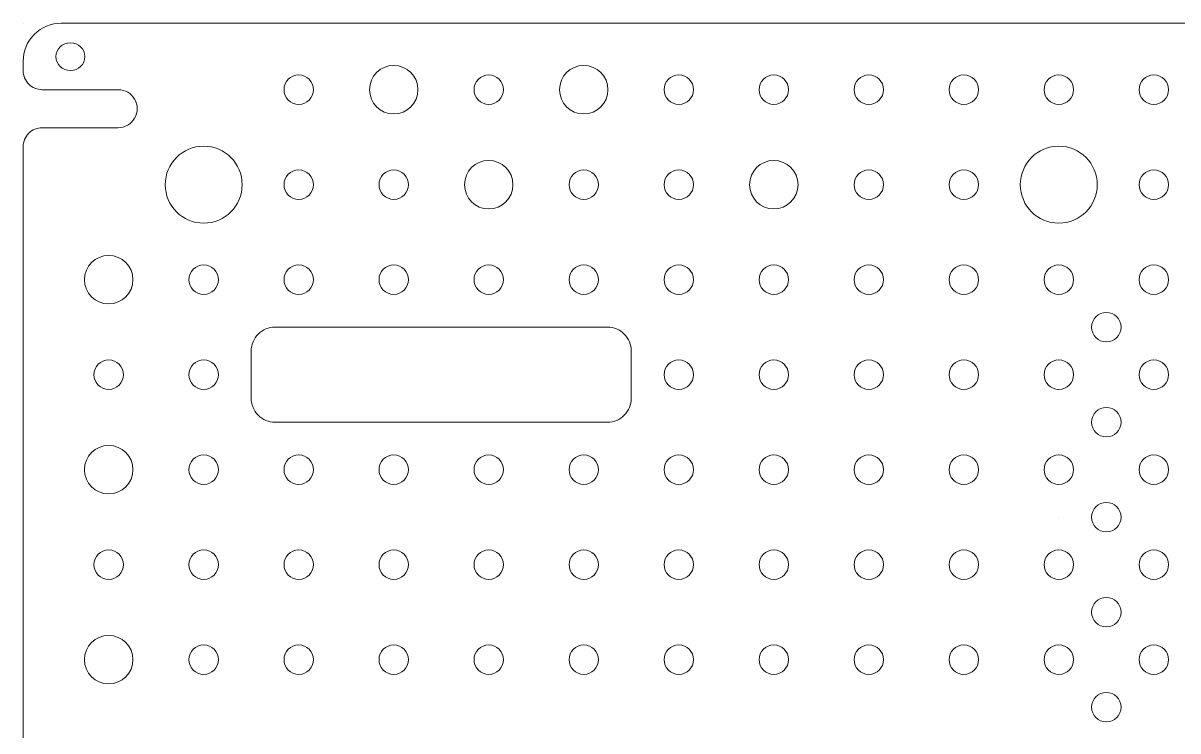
# Model space of a CAD drawing. Header units: inches. Extents: x -9.26 to -0.67, y -1.6 to 4.47.
# Drawn here: x -9.257 to -4.472, y 1.535 to 4.468 of the extents above; entities that cross this region are included whole.
import ezdxf

# ---------------------------------------------------------------- set-up
doc = ezdxf.new("R2010")
doc.units = ezdxf.units.IN
doc.header["$MEASUREMENT"] = 0
doc.layers.add('Layer 1', color=7, linetype='Continuous')

msp = doc.modelspace()

# ---------------------------------------------------------------- hatches: boundary and pattern name
at = {"layer": 'Layer 1', "true_color": 0x000000}
h = msp.add_hatch(color=18, dxfattribs=at)
edge = h.paths.add_edge_path()
edge.add_spline(control_points=[(-9.2563, 4.4676), (-9.2563, 4.4678), (-9.2564, 4.468), (-9.2566, 4.468), (-9.2569, 4.468), (-9.257, 4.4678), (-9.257, 4.4676), (-9.257, 4.4674), (-9.2569, 4.4672), (-9.2566, 4.4672), (-9.2564, 4.4672), (-9.2563, 4.4674), (-9.2563, 4.4676)], knot_values=[0, 0, 0, 0, 0.25, 0.25, 0.25, 0.5, 0.5, 0.5, 0.75, 0.75, 0.75, 1, 1, 1, 1], degree=3, periodic=1)
h = msp.add_hatch(color=18, dxfattribs=at)
edge = h.paths.add_edge_path()
edge.add_spline(control_points=[(-4.9649, 2.4204), (-4.9649, 2.4206), (-4.9651, 2.4207), (-4.9653, 2.4207), (-4.9655, 2.4207), (-4.9657, 2.4206), (-4.9657, 2.4204), (-4.9657, 2.4201), (-4.9655, 2.42), (-4.9653, 2.42), (-4.9651, 2.42), (-4.9649, 2.4201), (-4.9649, 2.4204)], knot_values=[0, 0, 0, 0, 0.25, 0.25, 0.25, 0.5, 0.5, 0.5, 0.75, 0.75, 0.75, 1, 1, 1, 1], degree=3, periodic=1)

# ---------------------------------------------------------------- linework, layer by layer
at = {"layer": 'Layer 1', "lineweight": 9}
for points, knots in [([(-9.2563, 4.4676), (-9.2563, 4.4678), (-9.2564, 4.468), (-9.2566, 4.468), (-9.2569, 4.468), (-9.257, 4.4678), (-9.257, 4.4676), (-9.257, 4.4674), (-9.2569, 4.4672), (-9.2566, 4.4672), (-9.2564, 4.4672), (-9.2563, 4.4674), (-9.2563, 4.4676)], [0, 0, 0, 0, 0.25, 0.25, 0.25, 0.5, 0.5, 0.5, 0.75, 0.75, 0.75, 1, 1, 1, 1]), ([(-9.0992, -1.5954), (-9.0992, -1.5954), (-0.8315, -1.5954), (-0.8315, -1.5954), (-0.7897, -1.5954), (-0.7496, -1.5787), (-0.7201, -1.5492), (-0.6905, -1.5196), (-0.6739, -1.4797), (-0.674, -1.4379), (-0.674, -1.4379), (-0.674, -1.3985), (-0.674, -1.3985), (-0.674, -1.3776), (-0.6823, -1.3576), (-0.6971, -1.3428), (-0.7119, -1.3281), (-0.7318, -1.3198), (-0.7527, -1.3198), (-0.7527, -1.3198), (-1.0677, -1.3198), (-1.0677, -1.3198), (-1.0958, -1.3198), (-1.1218, -1.3048), (-1.1359, -1.2804), (-1.1499, -1.2561), (-1.1499, -1.2261), (-1.1359, -1.2017), (-1.1218, -1.1773), (-1.0958, -1.1623), (-1.0677, -1.1623), (-1.0677, -1.1623), (-0.7527, -1.1623), (-0.7527, -1.1623), (-0.7318, -1.1623), (-0.7118, -1.154), (-0.697, -1.1392), (-0.6822, -1.1244), (-0.674, -1.1045), (-0.674, -1.0836), (-0.674, -1.0836), (-0.674, -0.4733), (-0.674, -0.4733), (-0.674, -0.4316), (-0.6906, -0.3915), (-0.7202, -0.3619), (-0.7498, -0.3324), (-0.7897, -0.3158), (-0.8315, -0.3159), (-0.8315, -0.3159), (-0.939, -0.3159), (-0.939, -0.3159), (-0.9599, -0.3159), (-0.9799, -0.3076), (-0.9947, -0.2929), (-1.0094, -0.2781), (-1.0177, -0.258), (-1.0177, -0.2371), (-1.0177, -0.2371), (-1.0177, 1.377), (-1.0177, 1.377), (-1.0178, 1.3979), (-1.0095, 1.4179), (-0.9947, 1.4327), (-0.98, 1.4475), (-0.9599, 1.4558), (-0.939, 1.4558), (-0.939, 1.4558), (-0.8315, 1.4558), (-0.8315, 1.4558), (-0.7897, 1.4558), (-0.7496, 1.4724), (-0.7201, 1.502), (-0.6905, 1.5316), (-0.6739, 1.5715), (-0.674, 1.6133), (-0.674, 1.6133), (-0.674, 3.9558), (-0.674, 3.9558), (-0.674, 3.9767), (-0.6823, 3.9967), (-0.6971, 4.0115), (-0.7119, 4.0263), (-0.7318, 4.0345), (-0.7527, 4.0345), (-0.7527, 4.0345), (-1.0677, 4.0345), (-1.0677, 4.0345), (-1.0958, 4.0345), (-1.1218, 4.0495), (-1.1359, 4.0739), (-1.1499, 4.0983), (-1.1499, 4.1283), (-1.1359, 4.1526), (-1.1218, 4.177), (-1.0958, 4.192), (-1.0677, 4.192), (-1.0677, 4.192), (-0.7527, 4.192), (-0.7527, 4.192), (-0.7318, 4.192), (-0.7118, 4.2003), (-0.697, 4.2151), (-0.6822, 4.2299), (-0.674, 4.2499), (-0.674, 4.2707), (-0.674, 4.2707), (-0.674, 4.3101), (-0.674, 4.3101), (-0.674, 4.3519), (-0.6906, 4.392), (-0.7202, 4.4215), (-0.7498, 4.451), (-0.7897, 4.4676), (-0.8315, 4.4676), (-0.8315, 4.4676), (-9.0992, 4.4676), (-9.0992, 4.4676), (-9.141, 4.4676), (-9.181, 4.4509), (-9.2106, 4.4214), (-9.2401, 4.3918), (-9.2567, 4.3519), (-9.2566, 4.3101), (-9.2566, 4.3101), (-9.2566, 4.2707), (-9.2566, 4.2707), (-9.2566, 4.2499), (-9.2483, 4.2298), (-9.2335, 4.2151), (-9.2188, 4.2003), (-9.1988, 4.192), (-9.1779, 4.192), (-9.1779, 4.192), (-8.8629, 4.192), (-8.8629, 4.192), (-8.8348, 4.192), (-8.8088, 4.177), (-8.7948, 4.1526), (-8.7807, 4.1283), (-8.7807, 4.0983), (-8.7948, 4.0739), (-8.8088, 4.0495), (-8.8348, 4.0345), (-8.8629, 4.0345), (-8.8629, 4.0345), (-9.1779, 4.0345), (-9.1779, 4.0345), (-9.1988, 4.0345), (-9.2188, 4.0262), (-9.2336, 4.0114), (-9.2484, 3.9966), (-9.2567, 3.9767), (-9.2566, 3.9558), (-9.2566, 3.9558), (-9.2566, -1.0836), (-9.2566, -1.0836), (-9.2566, -1.1045), (-9.2483, -1.1245), (-9.2335, -1.1393), (-9.2188, -1.154), (-9.1988, -1.1623), (-9.1779, -1.1623), (-9.1779, -1.1623), (-8.8629, -1.1623), (-8.8629, -1.1623), (-8.8348, -1.1623), (-8.8088, -1.1773), (-8.7948, -1.2017), (-8.7807, -1.2261), (-8.7807, -1.2561), (-8.7948, -1.2804), (-8.8088, -1.3048), (-8.8348, -1.3198), (-8.8629, -1.3198), (-8.8629, -1.3198), (-9.1779, -1.3198), (-9.1779, -1.3198), (-9.1988, -1.3198), (-9.2188, -1.3281), (-9.2336, -1.3429), (-9.2484, -1.3577), (-9.2567, -1.3776), (-9.2566, -1.3985), (-9.2566, -1.3985), (-9.2566, -1.4379), (-9.2566, -1.4379), (-9.2566, -1.4797), (-9.24, -1.5198), (-9.2104, -1.5493), (-9.1809, -1.5788), (-9.141, -1.5954), (-9.0992, -1.5954)], [0, 0, 0, 0, 0.015625, 0.015625, 0.015625, 0.03125, 0.03125, 0.03125, 0.046875, 0.046875, 0.046875, 0.0625, 0.0625, 0.0625, 0.078125, 0.078125, 0.078125, 0.09375, 0.09375, 0.09375, 0.109375, 0.109375, 0.109375, 0.125, 0.125, 0.125, 0.140625, 0.140625, 0.140625, 0.15625, 0.15625, 0.15625, 0.171875, 0.171875, 0.171875, 0.1875, 0.1875, 0.1875, 0.203125, 0.203125, 0.203125, 0.21875, 0.21875, 0.21875, 0.234375, 0.234375, 0.234375, 0.25, 0.25, 0.25, 0.265625, 0.265625, 0.265625, 0.28125, 0.28125, 0.28125, 0.296875, 0.296875, 0.296875, 0.3125, 0.3125, 0.3125, 0.328125, 0.328125, 0.328125, 0.34375, 0.34375, 0.34375, 0.359375, 0.359375, 0.359375, 0.375, 0.375, 0.375, 0.390625, 0.390625, 0.390625, 0.40625, 0.40625, 0.40625, 0.421875, 0.421875, 0.421875, 0.4375, 0.4375, 0.4375, 0.453125, 0.453125, 0.453125, 0.46875, 0.46875, 0.46875, 0.484375, 0.484375, 0.484375, 0.5, 0.5, 0.5, 0.515625, 0.515625, 0.515625, 0.53125, 0.53125, 0.53125, 0.546875, 0.546875, 0.546875, 0.5625, 0.5625, 0.5625, 0.578125, 0.578125, 0.578125, 0.59375, 0.59375, 0.59375, 0.609375, 0.609375, 0.609375, 0.625, 0.625, 0.625, 0.640625, 0.640625, 0.640625, 0.65625, 0.65625, 0.65625, 0.671875, 0.671875, 0.671875, 0.6875, 0.6875, 0.6875, 0.703125, 0.703125, 0.703125, 0.71875, 0.71875, 0.71875, 0.734375, 0.734375, 0.734375, 0.75, 0.75, 0.75, 0.765625, 0.765625, 0.765625, 0.78125, 0.78125, 0.78125, 0.796875, 0.796875, 0.796875, 0.8125, 0.8125, 0.8125, 0.828125, 0.828125, 0.828125, 0.84375, 0.84375, 0.84375, 0.859375, 0.859375, 0.859375, 0.875, 0.875, 0.875, 0.890625, 0.890625, 0.890625, 0.90625, 0.90625, 0.90625, 0.921875, 0.921875, 0.921875, 0.9375, 0.9375, 0.9375, 0.953125, 0.953125, 0.953125, 0.96875, 0.96875, 0.96875, 0.984375, 0.984375, 0.984375, 1, 1, 1, 1]), ([(-7.6208, 4.192), (-7.6208, 4.2475), (-7.6658, 4.2924), (-7.7212, 4.2924), (-7.7767, 4.2924), (-7.8216, 4.2475), (-7.8216, 4.192), (-7.8216, 4.1366), (-7.7767, 4.0916), (-7.7212, 4.0916), (-7.6658, 4.0916), (-7.6208, 4.1366), (-7.6208, 4.192)], [0, 0, 0, 0, 0.25, 0.25, 0.25, 0.5, 0.5, 0.5, 0.75, 0.75, 0.75, 1, 1, 1, 1]), ([(-6.8334, 4.192), (-6.8334, 4.2475), (-6.8784, 4.2924), (-6.9338, 4.2924), (-6.9893, 4.2924), (-7.0342, 4.2475), (-7.0342, 4.192), (-7.0342, 4.1366), (-6.9893, 4.0916), (-6.9338, 4.0916), (-6.8784, 4.0916), (-6.8334, 4.1366), (-6.8334, 4.192)], [0, 0, 0, 0, 0.25, 0.25, 0.25, 0.5, 0.5, 0.5, 0.75, 0.75, 0.75, 1, 1, 1, 1]), ([(-8.0539, 4.192), (-8.0539, 4.2257), (-8.0812, 4.253), (-8.1149, 4.253), (-8.1486, 4.253), (-8.1759, 4.2257), (-8.1759, 4.192), (-8.1759, 4.1583), (-8.1486, 4.131), (-8.1149, 4.131), (-8.0812, 4.131), (-8.0539, 4.1583), (-8.0539, 4.192)], [0, 0, 0, 0, 0.25, 0.25, 0.25, 0.5, 0.5, 0.5, 0.75, 0.75, 0.75, 1, 1, 1, 1]), ([(-7.2665, 4.192), (-7.2665, 4.2257), (-7.2938, 4.253), (-7.3275, 4.253), (-7.3612, 4.253), (-7.3885, 4.2257), (-7.3885, 4.192), (-7.3885, 4.1583), (-7.3612, 4.131), (-7.3275, 4.131), (-7.2938, 4.131), (-7.2665, 4.1583), (-7.2665, 4.192)], [0, 0, 0, 0, 0.25, 0.25, 0.25, 0.5, 0.5, 0.5, 0.75, 0.75, 0.75, 1, 1, 1, 1]), ([(-6.4791, 4.192), (-6.4791, 4.2257), (-6.5064, 4.253), (-6.5401, 4.253), (-6.5738, 4.253), (-6.6011, 4.2257), (-6.6011, 4.192), (-6.6011, 4.1583), (-6.5738, 4.131), (-6.5401, 4.131), (-6.5064, 4.131), (-6.4791, 4.1583), (-6.4791, 4.192)], [0, 0, 0, 0, 0.25, 0.25, 0.25, 0.5, 0.5, 0.5, 0.75, 0.75, 0.75, 1, 1, 1, 1]), ([(-6.0854, 4.192), (-6.0854, 4.2257), (-6.1127, 4.253), (-6.1464, 4.253), (-6.1801, 4.253), (-6.2074, 4.2257), (-6.2074, 4.192), (-6.2074, 4.1583), (-6.1801, 4.131), (-6.1464, 4.131), (-6.1127, 4.131), (-6.0854, 4.1583), (-6.0854, 4.192)], [0, 0, 0, 0, 0.25, 0.25, 0.25, 0.5, 0.5, 0.5, 0.75, 0.75, 0.75, 1, 1, 1, 1]), ([(-5.6917, 4.192), (-5.6917, 4.2257), (-5.719, 4.253), (-5.7527, 4.253), (-5.7864, 4.253), (-5.8137, 4.2257), (-5.8137, 4.192), (-5.8137, 4.1583), (-5.7864, 4.131), (-5.7527, 4.131), (-5.719, 4.131), (-5.6917, 4.1583), (-5.6917, 4.192)], [0, 0, 0, 0, 0.25, 0.25, 0.25, 0.5, 0.5, 0.5, 0.75, 0.75, 0.75, 1, 1, 1, 1]), ([(-5.298, 4.192), (-5.298, 4.2257), (-5.3253, 4.253), (-5.359, 4.253), (-5.3927, 4.253), (-5.42, 4.2257), (-5.42, 4.192), (-5.42, 4.1583), (-5.3927, 4.131), (-5.359, 4.131), (-5.3253, 4.131), (-5.298, 4.1583), (-5.298, 4.192)], [0, 0, 0, 0, 0.25, 0.25, 0.25, 0.5, 0.5, 0.5, 0.75, 0.75, 0.75, 1, 1, 1, 1]), ([(-4.9043, 4.192), (-4.9043, 4.2257), (-4.9316, 4.253), (-4.9653, 4.253), (-4.999, 4.253), (-5.0263, 4.2257), (-5.0263, 4.192), (-5.0263, 4.1583), (-4.999, 4.131), (-4.9653, 4.131), (-4.9316, 4.131), (-4.9043, 4.1583), (-4.9043, 4.192)], [0, 0, 0, 0, 0.25, 0.25, 0.25, 0.5, 0.5, 0.5, 0.75, 0.75, 0.75, 1, 1, 1, 1]), ([(-4.5106, 4.192), (-4.5106, 4.2257), (-4.5379, 4.253), (-4.5716, 4.253), (-4.6053, 4.253), (-4.6326, 4.2257), (-4.6326, 4.192), (-4.6326, 4.1583), (-4.6053, 4.131), (-4.5716, 4.131), (-4.5379, 4.131), (-4.5106, 4.1583), (-4.5106, 4.192)], [0, 0, 0, 0, 0.25, 0.25, 0.25, 0.5, 0.5, 0.5, 0.75, 0.75, 0.75, 1, 1, 1, 1]), ([(-8.3492, 3.7983), (-8.3492, 3.8864), (-8.4206, 3.9578), (-8.5086, 3.9578), (-8.5967, 3.9578), (-8.6681, 3.8864), (-8.6681, 3.7983), (-8.6681, 3.7102), (-8.5967, 3.6389), (-8.5086, 3.6389), (-8.4206, 3.6389), (-8.3492, 3.7102), (-8.3492, 3.7983)], [0, 0, 0, 0, 0.25, 0.25, 0.25, 0.5, 0.5, 0.5, 0.75, 0.75, 0.75, 1, 1, 1, 1]), ([(-4.8059, 3.7983), (-4.8059, 3.8864), (-4.8772, 3.9578), (-4.9653, 3.9578), (-5.0534, 3.9578), (-5.1248, 3.8864), (-5.1248, 3.7983), (-5.1248, 3.7102), (-5.0534, 3.6389), (-4.9653, 3.6389), (-4.8773, 3.6389), (-4.8059, 3.7102), (-4.8059, 3.7983)], [0, 0, 0, 0, 0.25, 0.25, 0.25, 0.5, 0.5, 0.5, 0.75, 0.75, 0.75, 1, 1, 1, 1]), ([(-7.2271, 3.7983), (-7.2271, 3.8538), (-7.2721, 3.8987), (-7.3275, 3.8987), (-7.383, 3.8987), (-7.4279, 3.8538), (-7.4279, 3.7983), (-7.4279, 3.7429), (-7.383, 3.6979), (-7.3275, 3.6979), (-7.2721, 3.6979), (-7.2271, 3.7429), (-7.2271, 3.7983)], [0, 0, 0, 0, 0.25, 0.25, 0.25, 0.5, 0.5, 0.5, 0.75, 0.75, 0.75, 1, 1, 1, 1]), ([(-6.046, 3.7983), (-6.046, 3.8538), (-6.091, 3.8987), (-6.1464, 3.8987), (-6.2019, 3.8987), (-6.2468, 3.8538), (-6.2468, 3.7983), (-6.2468, 3.7429), (-6.2019, 3.6979), (-6.1464, 3.6979), (-6.091, 3.6979), (-6.046, 3.7429), (-6.046, 3.7983)], [0, 0, 0, 0, 0.25, 0.25, 0.25, 0.5, 0.5, 0.5, 0.75, 0.75, 0.75, 1, 1, 1, 1]), ([(-8.0539, 3.7983), (-8.0539, 3.832), (-8.0812, 3.8593), (-8.1149, 3.8593), (-8.1486, 3.8593), (-8.1759, 3.832), (-8.1759, 3.7983), (-8.1759, 3.7646), (-8.1486, 3.7373), (-8.1149, 3.7373), (-8.0812, 3.7373), (-8.0539, 3.7646), (-8.0539, 3.7983)], [0, 0, 0, 0, 0.25, 0.25, 0.25, 0.5, 0.5, 0.5, 0.75, 0.75, 0.75, 1, 1, 1, 1]), ([(-7.6602, 3.7983), (-7.6602, 3.832), (-7.6875, 3.8593), (-7.7212, 3.8593), (-7.7549, 3.8593), (-7.7822, 3.832), (-7.7822, 3.7983), (-7.7822, 3.7646), (-7.7549, 3.7373), (-7.7212, 3.7373), (-7.6875, 3.7373), (-7.6602, 3.7646), (-7.6602, 3.7983)], [0, 0, 0, 0, 0.25, 0.25, 0.25, 0.5, 0.5, 0.5, 0.75, 0.75, 0.75, 1, 1, 1, 1]), ([(-6.8728, 3.7983), (-6.8728, 3.832), (-6.9001, 3.8593), (-6.9338, 3.8593), (-6.9675, 3.8593), (-6.9948, 3.832), (-6.9948, 3.7983), (-6.9948, 3.7646), (-6.9675, 3.7373), (-6.9338, 3.7373), (-6.9001, 3.7373), (-6.8728, 3.7646), (-6.8728, 3.7983)], [0, 0, 0, 0, 0.25, 0.25, 0.25, 0.5, 0.5, 0.5, 0.75, 0.75, 0.75, 1, 1, 1, 1]), ([(-6.4791, 3.7983), (-6.4791, 3.832), (-6.5064, 3.8593), (-6.5401, 3.8593), (-6.5738, 3.8593), (-6.6011, 3.832), (-6.6011, 3.7983), (-6.6011, 3.7646), (-6.5738, 3.7373), (-6.5401, 3.7373), (-6.5064, 3.7373), (-6.4791, 3.7646), (-6.4791, 3.7983)], [0, 0, 0, 0, 0.25, 0.25, 0.25, 0.5, 0.5, 0.5, 0.75, 0.75, 0.75, 1, 1, 1, 1]), ([(-5.6917, 3.7983), (-5.6917, 3.832), (-5.719, 3.8593), (-5.7527, 3.8593), (-5.7864, 3.8593), (-5.8137, 3.832), (-5.8137, 3.7983), (-5.8137, 3.7646), (-5.7864, 3.7373), (-5.7527, 3.7373), (-5.719, 3.7373), (-5.6917, 3.7646), (-5.6917, 3.7983)], [0, 0, 0, 0, 0.25, 0.25, 0.25, 0.5, 0.5, 0.5, 0.75, 0.75, 0.75, 1, 1, 1, 1]), ([(-5.298, 3.7983), (-5.298, 3.832), (-5.3253, 3.8593), (-5.359, 3.8593), (-5.3927, 3.8593), (-5.42, 3.832), (-5.42, 3.7983), (-5.42, 3.7646), (-5.3927, 3.7373), (-5.359, 3.7373), (-5.3253, 3.7373), (-5.298, 3.7646), (-5.298, 3.7983)], [0, 0, 0, 0, 0.25, 0.25, 0.25, 0.5, 0.5, 0.5, 0.75, 0.75, 0.75, 1, 1, 1, 1]), ([(-4.5106, 3.7983), (-4.5106, 3.832), (-4.5379, 3.8593), (-4.5716, 3.8593), (-4.6053, 3.8593), (-4.6326, 3.832), (-4.6326, 3.7983), (-4.6326, 3.7646), (-4.6053, 3.7373), (-4.5716, 3.7373), (-4.5379, 3.7373), (-4.5106, 3.7646), (-4.5106, 3.7983)], [0, 0, 0, 0, 0.25, 0.25, 0.25, 0.5, 0.5, 0.5, 0.75, 0.75, 0.75, 1, 1, 1, 1]), ([(-8.8019, 3.4046), (-8.8019, 3.4601), (-8.8469, 3.505), (-8.9023, 3.505), (-8.9578, 3.505), (-9.0027, 3.4601), (-9.0027, 3.4046), (-9.0027, 3.3492), (-8.9578, 3.3042), (-8.9023, 3.3042), (-8.8469, 3.3042), (-8.8019, 3.3492), (-8.8019, 3.4046)], [0, 0, 0, 0, 0.25, 0.25, 0.25, 0.5, 0.5, 0.5, 0.75, 0.75, 0.75, 1, 1, 1, 1]), ([(-8.4476, 3.4046), (-8.4476, 3.4383), (-8.4749, 3.4656), (-8.5086, 3.4656), (-8.5423, 3.4656), (-8.5696, 3.4383), (-8.5696, 3.4046), (-8.5696, 3.3709), (-8.5423, 3.3436), (-8.5086, 3.3436), (-8.4749, 3.3436), (-8.4476, 3.3709), (-8.4476, 3.4046)], [0, 0, 0, 0, 0.25, 0.25, 0.25, 0.5, 0.5, 0.5, 0.75, 0.75, 0.75, 1, 1, 1, 1]), ([(-8.0539, 3.4046), (-8.0539, 3.4383), (-8.0812, 3.4656), (-8.1149, 3.4656), (-8.1486, 3.4656), (-8.1759, 3.4383), (-8.1759, 3.4046), (-8.1759, 3.3709), (-8.1486, 3.3436), (-8.1149, 3.3436), (-8.0812, 3.3436), (-8.0539, 3.3709), (-8.0539, 3.4046)], [0, 0, 0, 0, 0.25, 0.25, 0.25, 0.5, 0.5, 0.5, 0.75, 0.75, 0.75, 1, 1, 1, 1]), ([(-7.6602, 3.4046), (-7.6602, 3.4383), (-7.6875, 3.4656), (-7.7212, 3.4656), (-7.7549, 3.4656), (-7.7822, 3.4383), (-7.7822, 3.4046), (-7.7822, 3.3709), (-7.7549, 3.3436), (-7.7212, 3.3436), (-7.6875, 3.3436), (-7.6602, 3.3709), (-7.6602, 3.4046)], [0, 0, 0, 0, 0.25, 0.25, 0.25, 0.5, 0.5, 0.5, 0.75, 0.75, 0.75, 1, 1, 1, 1]), ([(-7.2665, 3.4046), (-7.2665, 3.4383), (-7.2938, 3.4656), (-7.3275, 3.4656), (-7.3612, 3.4656), (-7.3885, 3.4383), (-7.3885, 3.4046), (-7.3885, 3.3709), (-7.3612, 3.3436), (-7.3275, 3.3436), (-7.2938, 3.3436), (-7.2665, 3.3709), (-7.2665, 3.4046)], [0, 0, 0, 0, 0.25, 0.25, 0.25, 0.5, 0.5, 0.5, 0.75, 0.75, 0.75, 1, 1, 1, 1]), ([(-6.8728, 3.4046), (-6.8728, 3.4383), (-6.9001, 3.4656), (-6.9338, 3.4656), (-6.9675, 3.4656), (-6.9948, 3.4383), (-6.9948, 3.4046), (-6.9948, 3.3709), (-6.9675, 3.3436), (-6.9338, 3.3436), (-6.9001, 3.3436), (-6.8728, 3.3709), (-6.8728, 3.4046)], [0, 0, 0, 0, 0.25, 0.25, 0.25, 0.5, 0.5, 0.5, 0.75, 0.75, 0.75, 1, 1, 1, 1]), ([(-6.4791, 3.4046), (-6.4791, 3.4383), (-6.5064, 3.4656), (-6.5401, 3.4656), (-6.5738, 3.4656), (-6.6011, 3.4383), (-6.6011, 3.4046), (-6.6011, 3.3709), (-6.5738, 3.3436), (-6.5401, 3.3436), (-6.5064, 3.3436), (-6.4791, 3.3709), (-6.4791, 3.4046)], [0, 0, 0, 0, 0.25, 0.25, 0.25, 0.5, 0.5, 0.5, 0.75, 0.75, 0.75, 1, 1, 1, 1]), ([(-6.0854, 3.4046), (-6.0854, 3.4383), (-6.1127, 3.4656), (-6.1464, 3.4656), (-6.1801, 3.4656), (-6.2074, 3.4383), (-6.2074, 3.4046), (-6.2074, 3.3709), (-6.1801, 3.3436), (-6.1464, 3.3436), (-6.1127, 3.3436), (-6.0854, 3.3709), (-6.0854, 3.4046)], [0, 0, 0, 0, 0.25, 0.25, 0.25, 0.5, 0.5, 0.5, 0.75, 0.75, 0.75, 1, 1, 1, 1]), ([(-5.6917, 3.4046), (-5.6917, 3.4383), (-5.719, 3.4656), (-5.7527, 3.4656), (-5.7864, 3.4656), (-5.8137, 3.4383), (-5.8137, 3.4046), (-5.8137, 3.3709), (-5.7864, 3.3436), (-5.7527, 3.3436), (-5.719, 3.3436), (-5.6917, 3.3709), (-5.6917, 3.4046)], [0, 0, 0, 0, 0.25, 0.25, 0.25, 0.5, 0.5, 0.5, 0.75, 0.75, 0.75, 1, 1, 1, 1]), ([(-5.298, 3.4046), (-5.298, 3.4383), (-5.3253, 3.4656), (-5.359, 3.4656), (-5.3927, 3.4656), (-5.42, 3.4383), (-5.42, 3.4046), (-5.42, 3.3709), (-5.3927, 3.3436), (-5.359, 3.3436), (-5.3253, 3.3436), (-5.298, 3.3709), (-5.298, 3.4046)], [0, 0, 0, 0, 0.25, 0.25, 0.25, 0.5, 0.5, 0.5, 0.75, 0.75, 0.75, 1, 1, 1, 1]), ([(-4.9043, 3.4046), (-4.9043, 3.4383), (-4.9316, 3.4656), (-4.9653, 3.4656), (-4.999, 3.4656), (-5.0263, 3.4383), (-5.0263, 3.4046), (-5.0263, 3.3709), (-4.999, 3.3436), (-4.9653, 3.3436), (-4.9316, 3.3436), (-4.9043, 3.3709), (-4.9043, 3.4046)], [0, 0, 0, 0, 0.25, 0.25, 0.25, 0.5, 0.5, 0.5, 0.75, 0.75, 0.75, 1, 1, 1, 1]), ([(-4.5106, 3.4046), (-4.5106, 3.4383), (-4.5379, 3.4656), (-4.5716, 3.4656), (-4.6053, 3.4656), (-4.6326, 3.4383), (-4.6326, 3.4046), (-4.6326, 3.3709), (-4.6053, 3.3436), (-4.5716, 3.3436), (-4.5379, 3.3436), (-4.5106, 3.3709), (-4.5106, 3.4046)], [0, 0, 0, 0, 0.25, 0.25, 0.25, 0.5, 0.5, 0.5, 0.75, 0.75, 0.75, 1, 1, 1, 1]), ([(-4.7074, 3.2078), (-4.7074, 3.2415), (-4.7348, 3.2688), (-4.7685, 3.2688), (-4.8022, 3.2688), (-4.8295, 3.2415), (-4.8295, 3.2078), (-4.8295, 3.1741), (-4.8022, 3.1467), (-4.7685, 3.1467), (-4.7348, 3.1467), (-4.7074, 3.1741), (-4.7074, 3.2078)], [0, 0, 0, 0, 0.25, 0.25, 0.25, 0.5, 0.5, 0.5, 0.75, 0.75, 0.75, 1, 1, 1, 1]), ([(-8.2133, 3.2078), (-8.2133, 3.2078), (-6.8354, 3.2078), (-6.8354, 3.2078), (-6.8093, 3.2078), (-6.7843, 3.1974), (-6.7658, 3.179), (-6.7474, 3.1606), (-6.737, 3.1354), (-6.737, 3.1093), (-6.737, 3.1093), (-6.737, 2.9125), (-6.737, 2.9125), (-6.7369, 2.8864), (-6.7473, 2.8614), (-6.7657, 2.8429), (-6.7842, 2.8244), (-6.8093, 2.8141), (-6.8354, 2.8141), (-6.8354, 2.8141), (-8.2133, 2.8141), (-8.2133, 2.8141), (-8.2394, 2.814), (-8.2645, 2.8244), (-8.2829, 2.8428), (-8.3014, 2.8613), (-8.3118, 2.8864), (-8.3118, 2.9125), (-8.3118, 2.9125), (-8.3118, 3.1093), (-8.3118, 3.1093), (-8.3118, 3.1354), (-8.3014, 3.1604), (-8.283, 3.1789), (-8.2646, 3.1974), (-8.2394, 3.2077), (-8.2133, 3.2078)], [0, 0, 0, 0, 0.083333, 0.083333, 0.083333, 0.166667, 0.166667, 0.166667, 0.25, 0.25, 0.25, 0.333333, 0.333333, 0.333333, 0.416667, 0.416667, 0.416667, 0.5, 0.5, 0.5, 0.583333, 0.583333, 0.583333, 0.666667, 0.666667, 0.666667, 0.75, 0.75, 0.75, 0.833333, 0.833333, 0.833333, 0.916667, 0.916667, 0.916667, 1, 1, 1, 1]), ([(-8.8413, 3.0109), (-8.8413, 3.0446), (-8.8686, 3.0719), (-8.9023, 3.0719), (-8.936, 3.0719), (-8.9633, 3.0446), (-8.9633, 3.0109), (-8.9633, 2.9772), (-8.936, 2.9499), (-8.9023, 2.9499), (-8.8686, 2.9499), (-8.8413, 2.9772), (-8.8413, 3.0109)], [0, 0, 0, 0, 0.25, 0.25, 0.25, 0.5, 0.5, 0.5, 0.75, 0.75, 0.75, 1, 1, 1, 1]), ([(-8.4476, 3.0109), (-8.4476, 3.0446), (-8.4749, 3.0719), (-8.5086, 3.0719), (-8.5423, 3.0719), (-8.5696, 3.0446), (-8.5696, 3.0109), (-8.5696, 2.9772), (-8.5423, 2.9499), (-8.5086, 2.9499), (-8.4749, 2.9499), (-8.4476, 2.9772), (-8.4476, 3.0109)], [0, 0, 0, 0, 0.25, 0.25, 0.25, 0.5, 0.5, 0.5, 0.75, 0.75, 0.75, 1, 1, 1, 1]), ([(-6.4791, 3.0109), (-6.4791, 3.0446), (-6.5064, 3.0719), (-6.5401, 3.0719), (-6.5738, 3.0719), (-6.6011, 3.0446), (-6.6011, 3.0109), (-6.6011, 2.9772), (-6.5738, 2.9499), (-6.5401, 2.9499), (-6.5064, 2.9499), (-6.4791, 2.9772), (-6.4791, 3.0109)], [0, 0, 0, 0, 0.25, 0.25, 0.25, 0.5, 0.5, 0.5, 0.75, 0.75, 0.75, 1, 1, 1, 1]), ([(-6.0854, 3.0109), (-6.0854, 3.0446), (-6.1127, 3.0719), (-6.1464, 3.0719), (-6.1801, 3.0719), (-6.2074, 3.0446), (-6.2074, 3.0109), (-6.2074, 2.9772), (-6.1801, 2.9499), (-6.1464, 2.9499), (-6.1127, 2.9499), (-6.0854, 2.9772), (-6.0854, 3.0109)], [0, 0, 0, 0, 0.25, 0.25, 0.25, 0.5, 0.5, 0.5, 0.75, 0.75, 0.75, 1, 1, 1, 1]), ([(-5.6917, 3.0109), (-5.6917, 3.0446), (-5.719, 3.0719), (-5.7527, 3.0719), (-5.7864, 3.0719), (-5.8137, 3.0446), (-5.8137, 3.0109), (-5.8137, 2.9772), (-5.7864, 2.9499), (-5.7527, 2.9499), (-5.719, 2.9499), (-5.6917, 2.9772), (-5.6917, 3.0109)], [0, 0, 0, 0, 0.25, 0.25, 0.25, 0.5, 0.5, 0.5, 0.75, 0.75, 0.75, 1, 1, 1, 1]), ([(-5.298, 3.0109), (-5.298, 3.0446), (-5.3253, 3.0719), (-5.359, 3.0719), (-5.3927, 3.0719), (-5.42, 3.0446), (-5.42, 3.0109), (-5.42, 2.9772), (-5.3927, 2.9499), (-5.359, 2.9499), (-5.3253, 2.9499), (-5.298, 2.9772), (-5.298, 3.0109)], [0, 0, 0, 0, 0.25, 0.25, 0.25, 0.5, 0.5, 0.5, 0.75, 0.75, 0.75, 1, 1, 1, 1]), ([(-4.9043, 3.0109), (-4.9043, 3.0446), (-4.9316, 3.0719), (-4.9653, 3.0719), (-4.999, 3.0719), (-5.0263, 3.0446), (-5.0263, 3.0109), (-5.0263, 2.9772), (-4.999, 2.9499), (-4.9653, 2.9499), (-4.9316, 2.9499), (-4.9043, 2.9772), (-4.9043, 3.0109)], [0, 0, 0, 0, 0.25, 0.25, 0.25, 0.5, 0.5, 0.5, 0.75, 0.75, 0.75, 1, 1, 1, 1]), ([(-4.5106, 3.0109), (-4.5106, 3.0446), (-4.5379, 3.0719), (-4.5716, 3.0719), (-4.6053, 3.0719), (-4.6326, 3.0446), (-4.6326, 3.0109), (-4.6326, 2.9772), (-4.6053, 2.9499), (-4.5716, 2.9499), (-4.5379, 2.9499), (-4.5106, 2.9772), (-4.5106, 3.0109)], [0, 0, 0, 0, 0.25, 0.25, 0.25, 0.5, 0.5, 0.5, 0.75, 0.75, 0.75, 1, 1, 1, 1]), ([(-4.7074, 2.8141), (-4.7074, 2.8478), (-4.7348, 2.8751), (-4.7685, 2.8751), (-4.8022, 2.8751), (-4.8295, 2.8478), (-4.8295, 2.8141), (-4.8295, 2.7804), (-4.8022, 2.753), (-4.7685, 2.753), (-4.7348, 2.753), (-4.7074, 2.7804), (-4.7074, 2.8141)], [0, 0, 0, 0, 0.25, 0.25, 0.25, 0.5, 0.5, 0.5, 0.75, 0.75, 0.75, 1, 1, 1, 1]), ([(-8.8019, 2.6172), (-8.8019, 2.6726), (-8.8469, 2.7176), (-8.9023, 2.7176), (-8.9578, 2.7176), (-9.0027, 2.6726), (-9.0027, 2.6172), (-9.0027, 2.5618), (-8.9578, 2.5168), (-8.9023, 2.5168), (-8.8469, 2.5168), (-8.8019, 2.5618), (-8.8019, 2.6172)], [0, 0, 0, 0, 0.25, 0.25, 0.25, 0.5, 0.5, 0.5, 0.75, 0.75, 0.75, 1, 1, 1, 1]), ([(-8.4476, 2.6172), (-8.4476, 2.6509), (-8.4749, 2.6782), (-8.5086, 2.6782), (-8.5423, 2.6782), (-8.5696, 2.6509), (-8.5696, 2.6172), (-8.5696, 2.5835), (-8.5423, 2.5562), (-8.5086, 2.5562), (-8.4749, 2.5562), (-8.4476, 2.5835), (-8.4476, 2.6172)], [0, 0, 0, 0, 0.25, 0.25, 0.25, 0.5, 0.5, 0.5, 0.75, 0.75, 0.75, 1, 1, 1, 1]), ([(-8.0539, 2.6172), (-8.0539, 2.6509), (-8.0812, 2.6782), (-8.1149, 2.6782), (-8.1486, 2.6782), (-8.1759, 2.6509), (-8.1759, 2.6172), (-8.1759, 2.5835), (-8.1486, 2.5562), (-8.1149, 2.5562), (-8.0812, 2.5562), (-8.0539, 2.5835), (-8.0539, 2.6172)], [0, 0, 0, 0, 0.25, 0.25, 0.25, 0.5, 0.5, 0.5, 0.75, 0.75, 0.75, 1, 1, 1, 1]), ([(-7.6602, 2.6172), (-7.6602, 2.6509), (-7.6875, 2.6782), (-7.7212, 2.6782), (-7.7549, 2.6782), (-7.7822, 2.6509), (-7.7822, 2.6172), (-7.7822, 2.5835), (-7.7549, 2.5562), (-7.7212, 2.5562), (-7.6875, 2.5562), (-7.6602, 2.5835), (-7.6602, 2.6172)], [0, 0, 0, 0, 0.25, 0.25, 0.25, 0.5, 0.5, 0.5, 0.75, 0.75, 0.75, 1, 1, 1, 1]), ([(-7.2665, 2.6172), (-7.2665, 2.6509), (-7.2938, 2.6782), (-7.3275, 2.6782), (-7.3612, 2.6782), (-7.3885, 2.6509), (-7.3885, 2.6172), (-7.3885, 2.5835), (-7.3612, 2.5562), (-7.3275, 2.5562), (-7.2938, 2.5562), (-7.2665, 2.5835), (-7.2665, 2.6172)], [0, 0, 0, 0, 0.25, 0.25, 0.25, 0.5, 0.5, 0.5, 0.75, 0.75, 0.75, 1, 1, 1, 1]), ([(-6.8728, 2.6172), (-6.8728, 2.6509), (-6.9001, 2.6782), (-6.9338, 2.6782), (-6.9675, 2.6782), (-6.9948, 2.6509), (-6.9948, 2.6172), (-6.9948, 2.5835), (-6.9675, 2.5562), (-6.9338, 2.5562), (-6.9001, 2.5562), (-6.8728, 2.5835), (-6.8728, 2.6172)], [0, 0, 0, 0, 0.25, 0.25, 0.25, 0.5, 0.5, 0.5, 0.75, 0.75, 0.75, 1, 1, 1, 1]), ([(-6.4791, 2.6172), (-6.4791, 2.6509), (-6.5064, 2.6782), (-6.5401, 2.6782), (-6.5738, 2.6782), (-6.6011, 2.6509), (-6.6011, 2.6172), (-6.6011, 2.5835), (-6.5738, 2.5562), (-6.5401, 2.5562), (-6.5064, 2.5562), (-6.4791, 2.5835), (-6.4791, 2.6172)], [0, 0, 0, 0, 0.25, 0.25, 0.25, 0.5, 0.5, 0.5, 0.75, 0.75, 0.75, 1, 1, 1, 1]), ([(-6.0854, 2.6172), (-6.0854, 2.6509), (-6.1127, 2.6782), (-6.1464, 2.6782), (-6.1801, 2.6782), (-6.2074, 2.6509), (-6.2074, 2.6172), (-6.2074, 2.5835), (-6.1801, 2.5562), (-6.1464, 2.5562), (-6.1127, 2.5562), (-6.0854, 2.5835), (-6.0854, 2.6172)], [0, 0, 0, 0, 0.25, 0.25, 0.25, 0.5, 0.5, 0.5, 0.75, 0.75, 0.75, 1, 1, 1, 1]), ([(-5.6917, 2.6172), (-5.6917, 2.6509), (-5.719, 2.6782), (-5.7527, 2.6782), (-5.7864, 2.6782), (-5.8137, 2.6509), (-5.8137, 2.6172), (-5.8137, 2.5835), (-5.7864, 2.5562), (-5.7527, 2.5562), (-5.719, 2.5562), (-5.6917, 2.5835), (-5.6917, 2.6172)], [0, 0, 0, 0, 0.25, 0.25, 0.25, 0.5, 0.5, 0.5, 0.75, 0.75, 0.75, 1, 1, 1, 1]), ([(-5.298, 2.6172), (-5.298, 2.6509), (-5.3253, 2.6782), (-5.359, 2.6782), (-5.3927, 2.6782), (-5.42, 2.6509), (-5.42, 2.6172), (-5.42, 2.5835), (-5.3927, 2.5562), (-5.359, 2.5562), (-5.3253, 2.5562), (-5.298, 2.5835), (-5.298, 2.6172)], [0, 0, 0, 0, 0.25, 0.25, 0.25, 0.5, 0.5, 0.5, 0.75, 0.75, 0.75, 1, 1, 1, 1]), ([(-4.9043, 2.6172), (-4.9043, 2.6509), (-4.9316, 2.6782), (-4.9653, 2.6782), (-4.999, 2.6782), (-5.0263, 2.6509), (-5.0263, 2.6172), (-5.0263, 2.5835), (-4.999, 2.5562), (-4.9653, 2.5562), (-4.9316, 2.5562), (-4.9043, 2.5835), (-4.9043, 2.6172)], [0, 0, 0, 0, 0.25, 0.25, 0.25, 0.5, 0.5, 0.5, 0.75, 0.75, 0.75, 1, 1, 1, 1]), ([(-4.5106, 2.6172), (-4.5106, 2.6509), (-4.5379, 2.6782), (-4.5716, 2.6782), (-4.6053, 2.6782), (-4.6326, 2.6509), (-4.6326, 2.6172), (-4.6326, 2.5835), (-4.6053, 2.5562), (-4.5716, 2.5562), (-4.5379, 2.5562), (-4.5106, 2.5835), (-4.5106, 2.6172)], [0, 0, 0, 0, 0.25, 0.25, 0.25, 0.5, 0.5, 0.5, 0.75, 0.75, 0.75, 1, 1, 1, 1]), ([(-4.7074, 2.4204), (-4.7074, 2.4541), (-4.7348, 2.4814), (-4.7685, 2.4814), (-4.8022, 2.4814), (-4.8295, 2.4541), (-4.8295, 2.4204), (-4.8295, 2.3867), (-4.8022, 2.3593), (-4.7685, 2.3593), (-4.7348, 2.3593), (-4.7074, 2.3867), (-4.7074, 2.4204)], [0, 0, 0, 0, 0.25, 0.25, 0.25, 0.5, 0.5, 0.5, 0.75, 0.75, 0.75, 1, 1, 1, 1]), ([(-4.9649, 2.4204), (-4.9649, 2.4206), (-4.9651, 2.4207), (-4.9653, 2.4207), (-4.9655, 2.4207), (-4.9657, 2.4206), (-4.9657, 2.4204), (-4.9657, 2.4201), (-4.9655, 2.42), (-4.9653, 2.42), (-4.9651, 2.42), (-4.9649, 2.4201), (-4.9649, 2.4204)], [0, 0, 0, 0, 0.25, 0.25, 0.25, 0.5, 0.5, 0.5, 0.75, 0.75, 0.75, 1, 1, 1, 1]), ([(-8.8413, 2.2235), (-8.8413, 2.2572), (-8.8686, 2.2845), (-8.9023, 2.2845), (-8.936, 2.2845), (-8.9633, 2.2572), (-8.9633, 2.2235), (-8.9633, 2.1898), (-8.936, 2.1625), (-8.9023, 2.1625), (-8.8686, 2.1625), (-8.8413, 2.1898), (-8.8413, 2.2235)], [0, 0, 0, 0, 0.25, 0.25, 0.25, 0.5, 0.5, 0.5, 0.75, 0.75, 0.75, 1, 1, 1, 1]), ([(-8.4476, 2.2235), (-8.4476, 2.2572), (-8.4749, 2.2845), (-8.5086, 2.2845), (-8.5423, 2.2845), (-8.5696, 2.2572), (-8.5696, 2.2235), (-8.5696, 2.1898), (-8.5423, 2.1625), (-8.5086, 2.1625), (-8.4749, 2.1625), (-8.4476, 2.1898), (-8.4476, 2.2235)], [0, 0, 0, 0, 0.25, 0.25, 0.25, 0.5, 0.5, 0.5, 0.75, 0.75, 0.75, 1, 1, 1, 1]), ([(-8.0539, 2.2235), (-8.0539, 2.2572), (-8.0812, 2.2845), (-8.1149, 2.2845), (-8.1486, 2.2845), (-8.1759, 2.2572), (-8.1759, 2.2235), (-8.1759, 2.1898), (-8.1486, 2.1625), (-8.1149, 2.1625), (-8.0812, 2.1625), (-8.0539, 2.1898), (-8.0539, 2.2235)], [0, 0, 0, 0, 0.25, 0.25, 0.25, 0.5, 0.5, 0.5, 0.75, 0.75, 0.75, 1, 1, 1, 1]), ([(-7.6602, 2.2235), (-7.6602, 2.2572), (-7.6875, 2.2845), (-7.7212, 2.2845), (-7.7549, 2.2845), (-7.7822, 2.2572), (-7.7822, 2.2235), (-7.7822, 2.1898), (-7.7549, 2.1625), (-7.7212, 2.1625), (-7.6875, 2.1625), (-7.6602, 2.1898), (-7.6602, 2.2235)], [0, 0, 0, 0, 0.25, 0.25, 0.25, 0.5, 0.5, 0.5, 0.75, 0.75, 0.75, 1, 1, 1, 1]), ([(-7.2665, 2.2235), (-7.2665, 2.2572), (-7.2938, 2.2845), (-7.3275, 2.2845), (-7.3612, 2.2845), (-7.3885, 2.2572), (-7.3885, 2.2235), (-7.3885, 2.1898), (-7.3612, 2.1625), (-7.3275, 2.1625), (-7.2938, 2.1625), (-7.2665, 2.1898), (-7.2665, 2.2235)], [0, 0, 0, 0, 0.25, 0.25, 0.25, 0.5, 0.5, 0.5, 0.75, 0.75, 0.75, 1, 1, 1, 1]), ([(-6.8728, 2.2235), (-6.8728, 2.2572), (-6.9001, 2.2845), (-6.9338, 2.2845), (-6.9675, 2.2845), (-6.9948, 2.2572), (-6.9948, 2.2235), (-6.9948, 2.1898), (-6.9675, 2.1625), (-6.9338, 2.1625), (-6.9001, 2.1625), (-6.8728, 2.1898), (-6.8728, 2.2235)], [0, 0, 0, 0, 0.25, 0.25, 0.25, 0.5, 0.5, 0.5, 0.75, 0.75, 0.75, 1, 1, 1, 1]), ([(-6.4791, 2.2235), (-6.4791, 2.2572), (-6.5064, 2.2845), (-6.5401, 2.2845), (-6.5738, 2.2845), (-6.6011, 2.2572), (-6.6011, 2.2235), (-6.6011, 2.1898), (-6.5738, 2.1625), (-6.5401, 2.1625), (-6.5064, 2.1625), (-6.4791, 2.1898), (-6.4791, 2.2235)], [0, 0, 0, 0, 0.25, 0.25, 0.25, 0.5, 0.5, 0.5, 0.75, 0.75, 0.75, 1, 1, 1, 1]), ([(-6.0854, 2.2235), (-6.0854, 2.2572), (-6.1127, 2.2845), (-6.1464, 2.2845), (-6.1801, 2.2845), (-6.2074, 2.2572), (-6.2074, 2.2235), (-6.2074, 2.1898), (-6.1801, 2.1625), (-6.1464, 2.1625), (-6.1127, 2.1625), (-6.0854, 2.1898), (-6.0854, 2.2235)], [0, 0, 0, 0, 0.25, 0.25, 0.25, 0.5, 0.5, 0.5, 0.75, 0.75, 0.75, 1, 1, 1, 1]), ([(-5.6917, 2.2235), (-5.6917, 2.2572), (-5.719, 2.2845), (-5.7527, 2.2845), (-5.7864, 2.2845), (-5.8137, 2.2572), (-5.8137, 2.2235), (-5.8137, 2.1898), (-5.7864, 2.1625), (-5.7527, 2.1625), (-5.719, 2.1625), (-5.6917, 2.1898), (-5.6917, 2.2235)], [0, 0, 0, 0, 0.25, 0.25, 0.25, 0.5, 0.5, 0.5, 0.75, 0.75, 0.75, 1, 1, 1, 1]), ([(-5.298, 2.2235), (-5.298, 2.2572), (-5.3253, 2.2845), (-5.359, 2.2845), (-5.3927, 2.2845), (-5.42, 2.2572), (-5.42, 2.2235), (-5.42, 2.1898), (-5.3927, 2.1625), (-5.359, 2.1625), (-5.3253, 2.1625), (-5.298, 2.1898), (-5.298, 2.2235)], [0, 0, 0, 0, 0.25, 0.25, 0.25, 0.5, 0.5, 0.5, 0.75, 0.75, 0.75, 1, 1, 1, 1]), ([(-4.9043, 2.2235), (-4.9043, 2.2572), (-4.9316, 2.2845), (-4.9653, 2.2845), (-4.999, 2.2845), (-5.0263, 2.2572), (-5.0263, 2.2235), (-5.0263, 2.1898), (-4.999, 2.1625), (-4.9653, 2.1625), (-4.9316, 2.1625), (-4.9043, 2.1898), (-4.9043, 2.2235)], [0, 0, 0, 0, 0.25, 0.25, 0.25, 0.5, 0.5, 0.5, 0.75, 0.75, 0.75, 1, 1, 1, 1]), ([(-4.5106, 2.2235), (-4.5106, 2.2572), (-4.5379, 2.2845), (-4.5716, 2.2845), (-4.6053, 2.2845), (-4.6326, 2.2572), (-4.6326, 2.2235), (-4.6326, 2.1898), (-4.6053, 2.1625), (-4.5716, 2.1625), (-4.5379, 2.1625), (-4.5106, 2.1898), (-4.5106, 2.2235)], [0, 0, 0, 0, 0.25, 0.25, 0.25, 0.5, 0.5, 0.5, 0.75, 0.75, 0.75, 1, 1, 1, 1]), ([(-4.7074, 2.0267), (-4.7074, 2.0604), (-4.7348, 2.0877), (-4.7685, 2.0877), (-4.8022, 2.0877), (-4.8295, 2.0604), (-4.8295, 2.0267), (-4.8295, 1.993), (-4.8022, 1.9656), (-4.7685, 1.9656), (-4.7348, 1.9656), (-4.7074, 1.993), (-4.7074, 2.0267)], [0, 0, 0, 0, 0.25, 0.25, 0.25, 0.5, 0.5, 0.5, 0.75, 0.75, 0.75, 1, 1, 1, 1]), ([(-8.8019, 1.8298), (-8.8019, 1.8852), (-8.8469, 1.9302), (-8.9023, 1.9302), (-8.9578, 1.9302), (-9.0027, 1.8852), (-9.0027, 1.8298), (-9.0027, 1.7744), (-8.9578, 1.7294), (-8.9023, 1.7294), (-8.8469, 1.7294), (-8.8019, 1.7744), (-8.8019, 1.8298)], [0, 0, 0, 0, 0.25, 0.25, 0.25, 0.5, 0.5, 0.5, 0.75, 0.75, 0.75, 1, 1, 1, 1]), ([(-8.4476, 1.8298), (-8.4476, 1.8635), (-8.4749, 1.8908), (-8.5086, 1.8908), (-8.5423, 1.8908), (-8.5696, 1.8635), (-8.5696, 1.8298), (-8.5696, 1.7961), (-8.5423, 1.7688), (-8.5086, 1.7688), (-8.4749, 1.7688), (-8.4476, 1.7961), (-8.4476, 1.8298)], [0, 0, 0, 0, 0.25, 0.25, 0.25, 0.5, 0.5, 0.5, 0.75, 0.75, 0.75, 1, 1, 1, 1]), ([(-8.0539, 1.8298), (-8.0539, 1.8635), (-8.0812, 1.8908), (-8.1149, 1.8908), (-8.1486, 1.8908), (-8.1759, 1.8635), (-8.1759, 1.8298), (-8.1759, 1.7961), (-8.1486, 1.7688), (-8.1149, 1.7688), (-8.0812, 1.7688), (-8.0539, 1.7961), (-8.0539, 1.8298)], [0, 0, 0, 0, 0.25, 0.25, 0.25, 0.5, 0.5, 0.5, 0.75, 0.75, 0.75, 1, 1, 1, 1]), ([(-7.6602, 1.8298), (-7.6602, 1.8635), (-7.6875, 1.8908), (-7.7212, 1.8908), (-7.7549, 1.8908), (-7.7822, 1.8635), (-7.7822, 1.8298), (-7.7822, 1.7961), (-7.7549, 1.7688), (-7.7212, 1.7688), (-7.6875, 1.7688), (-7.6602, 1.7961), (-7.6602, 1.8298)], [0, 0, 0, 0, 0.25, 0.25, 0.25, 0.5, 0.5, 0.5, 0.75, 0.75, 0.75, 1, 1, 1, 1]), ([(-7.2665, 1.8298), (-7.2665, 1.8635), (-7.2938, 1.8908), (-7.3275, 1.8908), (-7.3612, 1.8908), (-7.3885, 1.8635), (-7.3885, 1.8298), (-7.3885, 1.7961), (-7.3612, 1.7688), (-7.3275, 1.7688), (-7.2938, 1.7688), (-7.2665, 1.7961), (-7.2665, 1.8298)], [0, 0, 0, 0, 0.25, 0.25, 0.25, 0.5, 0.5, 0.5, 0.75, 0.75, 0.75, 1, 1, 1, 1]), ([(-6.8728, 1.8298), (-6.8728, 1.8635), (-6.9001, 1.8908), (-6.9338, 1.8908), (-6.9675, 1.8908), (-6.9948, 1.8635), (-6.9948, 1.8298), (-6.9948, 1.7961), (-6.9675, 1.7688), (-6.9338, 1.7688), (-6.9001, 1.7688), (-6.8728, 1.7961), (-6.8728, 1.8298)], [0, 0, 0, 0, 0.25, 0.25, 0.25, 0.5, 0.5, 0.5, 0.75, 0.75, 0.75, 1, 1, 1, 1]), ([(-6.4791, 1.8298), (-6.4791, 1.8635), (-6.5064, 1.8908), (-6.5401, 1.8908), (-6.5738, 1.8908), (-6.6011, 1.8635), (-6.6011, 1.8298), (-6.6011, 1.7961), (-6.5738, 1.7688), (-6.5401, 1.7688), (-6.5064, 1.7688), (-6.4791, 1.7961), (-6.4791, 1.8298)], [0, 0, 0, 0, 0.25, 0.25, 0.25, 0.5, 0.5, 0.5, 0.75, 0.75, 0.75, 1, 1, 1, 1]), ([(-6.0854, 1.8298), (-6.0854, 1.8635), (-6.1127, 1.8908), (-6.1464, 1.8908), (-6.1801, 1.8908), (-6.2074, 1.8635), (-6.2074, 1.8298), (-6.2074, 1.7961), (-6.1801, 1.7688), (-6.1464, 1.7688), (-6.1127, 1.7688), (-6.0854, 1.7961), (-6.0854, 1.8298)], [0, 0, 0, 0, 0.25, 0.25, 0.25, 0.5, 0.5, 0.5, 0.75, 0.75, 0.75, 1, 1, 1, 1]), ([(-5.6917, 1.8298), (-5.6917, 1.8635), (-5.719, 1.8908), (-5.7527, 1.8908), (-5.7864, 1.8908), (-5.8137, 1.8635), (-5.8137, 1.8298), (-5.8137, 1.7961), (-5.7864, 1.7688), (-5.7527, 1.7688), (-5.719, 1.7688), (-5.6917, 1.7961), (-5.6917, 1.8298)], [0, 0, 0, 0, 0.25, 0.25, 0.25, 0.5, 0.5, 0.5, 0.75, 0.75, 0.75, 1, 1, 1, 1]), ([(-5.298, 1.8298), (-5.298, 1.8635), (-5.3253, 1.8908), (-5.359, 1.8908), (-5.3927, 1.8908), (-5.42, 1.8635), (-5.42, 1.8298), (-5.42, 1.7961), (-5.3927, 1.7688), (-5.359, 1.7688), (-5.3253, 1.7688), (-5.298, 1.7961), (-5.298, 1.8298)], [0, 0, 0, 0, 0.25, 0.25, 0.25, 0.5, 0.5, 0.5, 0.75, 0.75, 0.75, 1, 1, 1, 1]), ([(-4.9043, 1.8298), (-4.9043, 1.8635), (-4.9316, 1.8908), (-4.9653, 1.8908), (-4.999, 1.8908), (-5.0263, 1.8635), (-5.0263, 1.8298), (-5.0263, 1.7961), (-4.999, 1.7688), (-4.9653, 1.7688), (-4.9316, 1.7688), (-4.9043, 1.7961), (-4.9043, 1.8298)], [0, 0, 0, 0, 0.25, 0.25, 0.25, 0.5, 0.5, 0.5, 0.75, 0.75, 0.75, 1, 1, 1, 1]), ([(-4.5106, 1.8298), (-4.5106, 1.8635), (-4.5379, 1.8908), (-4.5716, 1.8908), (-4.6053, 1.8908), (-4.6326, 1.8635), (-4.6326, 1.8298), (-4.6326, 1.7961), (-4.6053, 1.7688), (-4.5716, 1.7688), (-4.5379, 1.7688), (-4.5106, 1.7961), (-4.5106, 1.8298)], [0, 0, 0, 0, 0.25, 0.25, 0.25, 0.5, 0.5, 0.5, 0.75, 0.75, 0.75, 1, 1, 1, 1]), ([(-4.7074, 1.633), (-4.7074, 1.6667), (-4.7348, 1.694), (-4.7685, 1.694), (-4.8022, 1.694), (-4.8295, 1.6667), (-4.8295, 1.633), (-4.8295, 1.5993), (-4.8022, 1.5719), (-4.7685, 1.5719), (-4.7348, 1.5719), (-4.7074, 1.5993), (-4.7074, 1.633)], [0, 0, 0, 0, 0.25, 0.25, 0.25, 0.5, 0.5, 0.5, 0.75, 0.75, 0.75, 1, 1, 1, 1])]:
    msp.add_open_spline(points, degree=3, knots=knots, dxfattribs=at)
at = {"layer": 'Layer 1', "color": 250, "lineweight": 9}
msp.add_open_spline([(-9.1209, 4.329), (-9.1209, 4.3606), (-9.0941, 4.3863), (-9.0609, 4.3863), (-9.0278, 4.3863), (-9.0009, 4.3606), (-9.0009, 4.329), (-9.0009, 4.2974), (-9.0278, 4.2717), (-9.0609, 4.2717), (-9.0941, 4.2717), (-9.1209, 4.2974), (-9.1209, 4.329)], degree=3, knots=[0, 0, 0, 0, 0.25, 0.25, 0.25, 0.5, 0.5, 0.5, 0.75, 0.75, 0.75, 1, 1, 1, 1], dxfattribs=at)

doc.saveas('drawing.dxf')
